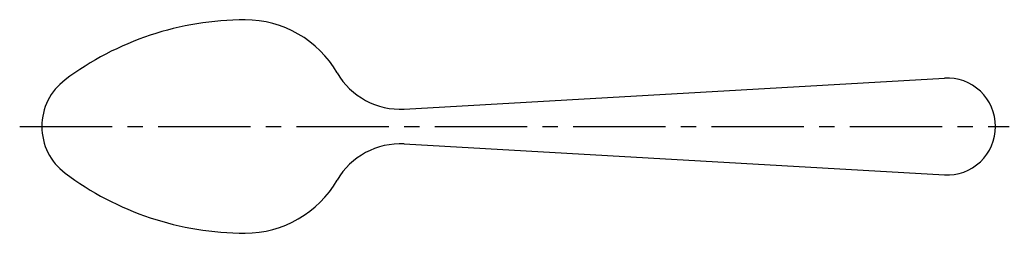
# Model space of a CAD drawing. Header units: millimetres. Extents: x 1440 to 1644, y 1584 to 1628.
import ezdxf

# ---------------------------------------------------------------- set-up
doc = ezdxf.new("R2010")
doc.units = ezdxf.units.MM
doc.linetypes.add('CENTER2', pattern=[28.575, 19.05, -3.175, 3.175, -3.175])
doc.layers.get('0').update_dxf_attribs({"color": 110})
doc.layers.add('Center', color=30, linetype='CENTER2')

msp = doc.modelspace()

# ---------------------------------------------------------------- linework, layer by layer
for p, q in [((1519.39, 1609.92), (1630.96, 1616.31)), ((1519.39, 1602.73), (1630.96, 1596.34))]:
    msp.add_line(p, q)
for centre, radius, start, end in [((1486.53, 1566.33), 62, 90, 126.8699), ((1486.53, 1606.33), 22, 30.131, 90), ((1518.53, 1624.9), 15, 210.131, 273.2758), ((1456.53, 1606.33), 12, 126.8699, 180), ((1631.53, 1606.33), 10, 0, 93.2758), ((1456.53, 1606.33), 12, 180, 233.1301), ((1631.53, 1606.33), 10, 266.7242, 0), ((1518.53, 1587.75), 15, 86.7242, 149.869), ((1486.53, 1646.33), 62, 233.1301, 270), ((1486.53, 1606.33), 22, 270, 329.869)]:
    msp.add_arc(centre, radius, start, end)
at = {"layer": 'Center'}
msp.add_line((1439.99, 1606.33), (1644.35, 1606.33), dxfattribs=at)

doc.saveas('drawing.dxf')
